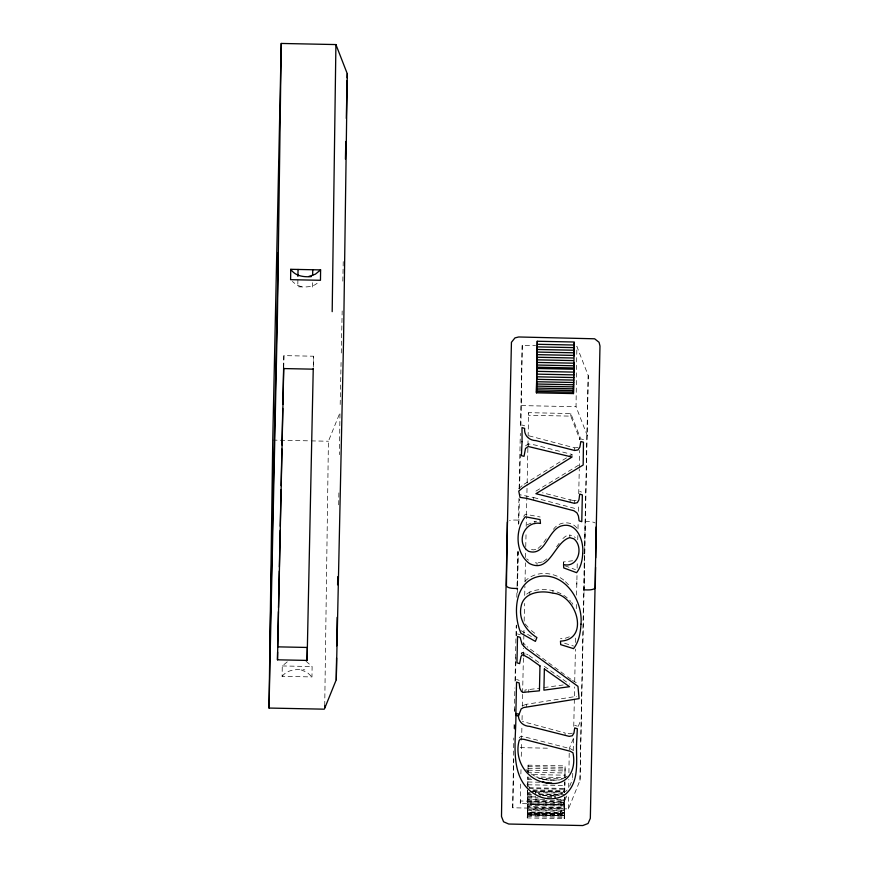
<?xml version="1.0" encoding="UTF-8"?>
<svg xmlns="http://www.w3.org/2000/svg" width="869" height="869" viewBox="0 0 869 869"><rect width="100%" height="100%" fill="white"/><g stroke="black" fill="none" stroke-linecap="round" stroke-linejoin="round"><path stroke-width="0.65" stroke-dasharray="4.34 3.26" d="M564.329 814.698L563.199 815.633L528.385 814.916L527.309 813.938L527.396 812.884L564.415 813.645L564.405 815.491L527.385 814.731L527.353 811.863L564.372 812.624M527.613 791.474L527.624 790.942M283.739 367.272L283.902 355.606L313.513 356.214L313.372 366.577M306.051 661.233L312.112 666.556L311.971 676.929L282.11 676.321L282.262 665.947L287.476 661.689M324.724 705.606L328.417 441.235L339.996 412.645L339.41 454.672M338.714 504.835L338.899 491.278M584.022 592.571L580.003 780.329L568.424 808.92L512.753 807.779L513.796 738.02M517.544 585.891L518.076 548.252M520.933 425.919L522.215 345.297L535.543 345.569M521.943 655.183L521.987 652.597L523.247 652.38L527.972 654.835M566.729 796.037L563.308 804.477L520.27 803.597L520.303 801.001L563.351 801.881L565.784 795.852M523.203 654.976L523.247 652.38M524.811 655.498L524.854 652.901M528.624 412.677L528.591 415.263L570.781 416.132L579.916 439.573L579.949 436.988L570.814 413.535L528.624 412.677L528.135 435.695M524.93 692.636L524.963 690.04L539.486 688.226M528.254 446.503L528.287 443.907L534.848 444.971L572.03 454.454L571.987 457.051M526.418 706.877L526.462 704.281L576.592 696.341M529.808 594.57L529.84 591.974C543.538 586.521 561.092 590.116 570.814 601.457M528.721 692.213L528.754 689.628M564.415 813.645L564.263 818.685L527.244 817.925L527.353 811.863M527.624 790.692L527.831 806.997L563.308 807.855L564.437 806.921M527.798 785.902L527.918 776.832L527.679 787.683M527.972 772.932L528.08 765.154L565.1 765.915L564.937 777.581L535.815 776.973M527.385 814.731L527.537 804.053L564.557 804.813L558.908 815.372M533.685 500.131L533.729 497.546L520.064 494.765M534.891 523.996L534.924 521.4L539.399 520.966M537.02 565.632L537.053 563.047L532.871 562.417M535.662 794.701L535.695 792.104L533.696 790.757M540.062 796.84L540.094 794.244L535.695 792.104M552.88 593.201L552.923 590.616M554.922 798.568L554.965 795.971L562.308 793.364M563.536 564.557L563.568 561.961L572.584 560.744M563.308 804.477L563.351 801.881M565.078 735.587L565.111 732.991L522.432 721.487M564.253 816.371L564.263 818.685L564.35 813.916M564.633 792.235L564.807 782.752M564.405 815.491L564.665 797.036M564.883 781.481L564.741 791.844L530.286 791.17M570.781 416.132L570.814 413.535M570.075 502.38L570.107 499.784L542.517 492.777M569.792 537.639L569.825 535.043L573.877 536.227L575.321 537.737M568.424 808.92L568.619 794.19M568.717 787.488L568.826 779.45M568.923 772.747L569.26 748.633L574.3 736.206M574.659 450.479L574.702 447.893L528.548 435.706M574.366 503.325L574.409 500.729L576.397 500.283M587.379 435.836L576.038 406.714L576.875 346.416L588.226 375.549L584.055 591.224M576.81 584.207L576.853 581.622M580.003 780.329L584.283 559.299M584.142 589.855L585.098 521.487L588.802 521.563A7.408 2.596 1.2 0 1 595.189 522.986M564.904 777.57L564.98 772.986L527.961 772.226L528.08 765.154M564.98 772.986L565.1 765.915M283.642 367.793L283.902 355.606M297.915 279.818L297.763 286.759C304.878 287.009 313.177 287.921 318.467 281.98M312.471 287.063L312.623 280.122M313.285 367.044L313.513 356.214M340.181 404.519L341.072 362.482M341.278 352.999L342.18 310.961M342.82 281.132L343.255 260.798M514.003 728.548L514.09 724.485M514.383 710.951L514.872 687.944M515.013 681.177L516.208 625.68M516.816 597.264L517.012 587.792M517.044 586.434L517.859 548.535M518.934 498.437L518.38 524.181L518.467 520.118L514.763 520.042A7.408 2.596 1.2 0 0 509.516 520.694M519.13 488.943L520.325 433.381M520.498 425.256L522.215 345.297M512.753 807.779L513.796 759.061M514.437 729.287L514.557 723.866M514.817 711.689L514.872 708.985M515.48 680.557L515.882 661.613M515.914 660.255L515.969 657.551M516.436 635.891L516.664 625.072M517.359 592.582L518.239 551.945M518.847 523.486L519.369 499.088M519.597 488.248L520.325 454.378M520.27 803.597L520.737 781.959M520.889 773.953L521.02 768.435M521.259 756.367L521.606 741.376M521.606 740.138L521.954 725.148M522.041 719.858L522.215 712.982M522.334 706.334L522.617 694.049M522.627 692.81L523.399 657.529M523.41 656.291L523.583 648.176M523.605 646.829L523.866 635.891M523.866 634.652L524.007 629.134M524.159 621.129L524.561 603.434M524.713 595.428L524.909 585.967M525.017 581.795L525.43 562.84M525.517 557.54L525.745 547.948M525.756 546.71L526.093 531.698M526.19 526.397L526.408 516.805M526.44 515.458L527.114 484.315M527.135 482.958L527.918 446.405M527.928 445.167L528.124 436.933M527.657 789.823L527.364 813.026M564.133 778.255C551.326 783.012 535.489 779.406 525.941 769.521M564.589 797.069L564.47 800.816M564.633 792.658L564.828 782.632M564.263 818.685L564.546 799.654L556.616 799.491M564.654 791.366L564.633 791.985M572.649 777.636L572.79 772.117M573.236 750.599L573.54 736.966M573.757 726.267L574.615 686.944M574.713 681.654L575.43 649.1M575.55 642.452L575.691 636.934M576.266 608.658L576.375 604.487M576.56 595.135L577.016 574.746M577.135 568.098L577.277 562.58M577.744 539.714L577.852 535.554M577.983 528.906L578.146 522.03M578.352 511.33L578.526 504.454M578.732 493.755L579.275 469.314M579.286 468.076L579.677 450.392M579.895 439.692L579.949 436.988M584.402 553.901L588.226 375.549M527.244 817.925L527.385 812.96L564.415 813.775M564.546 799.143L563.775 800.067L556.725 799.936M564.502 801.739L563.384 802.674L528.558 801.957L527.494 800.979M564.47 804.325L563.351 805.259L528.526 804.553L527.45 803.575M564.394 809.517L563.275 810.451L528.45 809.734L527.385 808.757L527.429 806.671L564.437 807.431M564.361 812.113L563.242 813.036L528.417 812.33L527.342 811.353L527.385 809.267L564.405 810.027M578.33 726.267L580.84 720.043M569.695 786.217L572.628 778.982M521.085 653.879L521.987 652.597M543.744 542.386L547.644 536.846M556.605 546.786L559.679 542.528M525.539 445.862L528.287 443.907M523.649 516.316L525.321 514.198L540.116 516.99M519.195 737.922L520.564 736.445L523.909 736.716L570.357 748.676L572.997 750.219M565.491 791.702L567.142 790.019M553.434 529.34C559.212 520.748 572.997 520.379 578.081 529.851M538.052 548.415L542.18 544.613M524.952 581.328C535.228 570.422 553.52 571.52 564.557 580.709M562.884 538.552L565.6 536.216L569.825 535.043M282.11 676.321C287.661 669.271 296.742 669.163 304.823 669.847M518.782 488.508L522.182 485.673M543.429 561.526L548.524 557.594M524.083 484.239L567.414 457.29M565.165 777.549L567.229 776.147M527.038 524.843L534.924 521.4M526.668 594.114L529.84 591.974M568.565 456.573L572.03 454.454M535.945 491.104L580.937 463.764M522.019 705.845L526.462 704.281M542.419 561.906L537.053 563.047M569.325 636.814L565.447 638.204L560.516 638.552M572.399 733.143L569.238 733.784L565.111 732.991M574.702 447.893L578.048 447.35M535.749 549.512L533.262 549.881L528.645 548.73M543.94 687.564L563.155 684.968M554.965 795.971L544.885 795.667L540.094 794.244M521.367 405.584L576.038 406.714M272.757 440.094L309.864 440.855M311.189 440.887L328.417 441.235M282.262 665.947L312.112 666.556M520.227 747.633L549.382 748.231M528.059 766.643L565.078 767.403M528.026 768.326L565.046 769.087M528.004 770.184L565.013 770.944M533.218 774.551L564.948 775.202M527.907 778.124L530.546 778.179M538.476 778.342L562.276 778.83M527.841 779.33L531.806 779.406M542.375 779.623L559.571 779.982M527.787 781.991L539.682 782.23M527.733 784.772L564.752 785.533M529.004 787.705L564.698 788.444M529.004 788.552L564.698 789.28M532.947 789.932L564.676 790.584M532.914 790.801L564.644 791.453M530.253 791.616L563.308 792.289M527.624 792.419L530.264 792.474M535.554 792.582L563.318 793.147M527.602 793.712L530.253 793.766M538.183 793.929L564.622 794.472M531.35 794.233L528.319 794.157L527.602 793.201M539.388 794.396L562.156 794.863M527.592 795.005L531.556 795.092M542.126 795.309L559.321 795.656M527.57 796.308L535.5 796.471M547.405 796.71L555.334 796.873M535.337 796.906L528.276 796.754L527.559 795.787M547.383 797.155L555.421 797.318M527.548 797.601L538.128 797.818M527.537 798.893L539.432 799.143M544.667 799.697L528.243 799.339L527.526 798.383M527.516 800.197L564.535 800.957M527.494 801.49L564.513 802.25M527.483 802.782L564.492 803.543M527.461 804.086L564.481 804.846M527.44 805.378L564.459 806.139M527.407 807.974L564.426 808.735M527.374 810.571L564.383 811.32M527.331 813.156L564.394 814.014M527.407 813.373L564.415 814.134M527.353 813.775L564.372 814.535M527.396 813.949L564.415 814.709M527.32 814.459L564.35 815.263M527.309 815.437L564.329 816.197M527.266 816.621L564.296 817.338M542.734 779.135L551.793 780.46M570.107 499.784L574.409 500.729M301.489 286.716L296.666 284.999L292.397 281.447M301.087 669.89L307.289 672.465L311.971 676.929M580.872 438.932L583.512 439.605M533.729 497.546L573.953 508.169L576.983 510.266M522.03 425.017L524.659 425.821M579.753 491.506L581.502 492.039M517.555 633.935L520.183 634.739M516.577 679.525L519.206 680.329M574.735 725.343L577.374 726.136M564.589 643.245L573.594 646.047M564.948 565.762L575.474 569.651M520.933 630.633L534.316 638.161M572.53 680.438L577.994 683.784M544.396 666.393L569.564 684.109M529.015 655.476L538.91 662.526M567.522 676.799L571.53 679.71M564.361 674.474L527.016 646.623M526.701 558.778L528.548 560.201M531.35 630.579L535.999 634.229M526.983 784.729L529.818 787.531M565.48 581.665L569.206 585.5M523.681 643.31L525.245 644.994M525.202 623.964L528.678 627.885M571.693 602.391L572.834 604.281M563.568 561.961L563.785 565.339"/><path stroke-width="1.3" d="M573.974 355.888L574.279 342.017L537.259 341.256L536.434 392.821L573.453 393.581L573.898 369.238L573.866 367.967L536.944 367.207L536.434 392.821M573.866 367.967L573.844 371.411L574.061 353.433M324.322 709.18L269.021 708.05L272.757 440.094L281.252 43.45L335.912 44.569L347.263 73.702L343.537 340.778L336.27 679.732L324.691 708.322L324.724 705.606M281.252 43.45L277.45 314.98L269.021 708.05M313.253 368.402L307.094 660.418L277.483 659.81L277.591 652.032M290.757 269.303L290.604 279.677L320.465 280.285L320.607 269.911L290.757 269.303C295.373 276.233 303.77 277.178 311.33 276.624M307.094 660.418L307.278 647.459L277.667 646.851L278.417 611.624M332.186 311.645L335.912 44.569M336.27 679.732L336.575 658.039M336.748 645.83L337.139 617.359M337.596 584.826L337.715 576.69M537.259 341.256L536.879 366.761M573.453 393.581L573.888 362.362M595.569 567.327L595.287 587.487A7.408 2.596 1.2 0 1 587.846 589.932L584.142 589.855M595.699 557.909L596.123 526.994M574.257 342.973L574.246 343.57M574.246 343.939L574.072 354.563M269.835 649.176L278.33 252.531M278.504 607.561L279.286 570.987M279.373 566.925L280.166 530.351M280.252 526.288L281.035 489.714M281.121 485.652L281.904 449.077M281.99 445.004L282.773 408.43M282.859 404.367L283.642 367.793M277.483 659.81L283.728 368.565L313.34 369.173M297.904 276.385L298.056 269.455M312.644 275.484L312.764 269.748M345.427 159.114L345.808 141.495M346.307 118.445L347.111 80.48M347.176 77.765L347.263 73.702M536.836 369.358L536.966 365.643M551.761 783.045C529.33 784.055 513.275 761.776 519.162 740.518L520.531 739.041L523.866 739.313L570.325 751.272L572.964 752.804C577.179 773.008 564.339 789.193 542.701 781.731M536.825 370.65L536.944 367.207M320.607 269.911L315.404 274.169L308.756 276.494M538.313 344.309L573.138 345.015M538.28 346.894L573.095 347.611M538.237 349.49L573.062 350.207M538.204 352.086L573.029 352.792M538.172 354.671L572.986 355.388M538.128 357.268L572.953 357.985M538.096 359.864L572.921 360.581M538.063 362.46L572.877 363.166M538.02 365.045L572.845 365.762M536.879 368.489L573.898 369.238M536.825 371.345L573.844 372.106M536.77 374.126L573.79 374.887M536.716 376.788L573.736 377.548M536.673 379.329L573.692 380.09M536.629 381.741L573.649 382.501M536.586 384.011L573.605 384.771M536.553 386.129L573.562 386.879M536.51 388.074L573.529 388.834M536.488 389.844L573.497 390.605M536.455 391.43L573.475 392.191M517.511 588.487L513.807 588.411A7.408 2.596 1.2 0 1 506.442 585.663L507.322 522.486A7.408 2.596 1.2 0 1 507.583 521.813M576.516 744.798C576.245 761.179 579.634 782.187 565.447 794.299C558.094 799.534 548.339 799.969 540.062 796.84C506.801 782.621 516.534 741.409 515.871 713.395L518.5 714.188C517.739 721.194 523.019 726.223 529.786 726.386L569.195 736.369L572.356 735.739L573.964 733.012L574.702 727.929L577.331 728.733L576.516 744.798M502.38 753.325L501.5 816.512L503.564 821.77L508.745 824.029L582.784 825.55L588.063 823.497L590.333 818.337L599.979 346.025L599.067 342.31L594.646 338.791L518.695 336.976L514.98 337.889L511.439 342.299L502.38 753.325M539.975 665.904L539.443 690.822L522.975 692.365L521.454 691.442L519.792 688.107L519.173 682.925L516.544 682.122L515.828 715.383L518.467 715.937L521.172 708.887L523.594 707.551L579.112 698.611L577.961 686.369L525.995 648.426L522.084 644.222L520.151 637.325L517.522 636.521L516.957 662.808L519.586 663.612L521.042 656.475L521.943 655.183L523.203 654.976L528.982 658.072L539.975 665.904M544.363 668.978L543.907 690.16L569.532 686.695L544.363 668.978M522.073 441.691L521.389 455.638L524.029 456.312L525.506 448.458L528.254 446.503L571.987 457.051L522.997 487.563L518.739 491.104L520.031 497.361L526.723 498.371L573.909 510.755L576.94 512.862L578.417 515.947L579.134 520.879L581.774 521.682L582.349 494.895L579.71 494.103L578.96 499.784L577.353 502.651L574.366 503.325L535.912 493.701L583.175 465.002L583.468 442.202L580.84 441.528L579.851 447.144L578.004 449.946L574.659 450.479L535.912 440.605C529.123 440.464 523.877 435.402 524.626 428.406L521.997 427.602L522.073 441.691M582.697 553.488C582.404 560.266 580.84 567.218 576.614 572.682L563.742 567.924L563.536 564.557C578.396 568.217 584.001 546.818 573.833 538.813L569.792 537.639C554.346 541.767 549.784 574.061 529.438 563.503C515.328 553.129 514.817 529.862 525.289 516.783L540.083 519.586L540.475 523.453C524.637 520.39 515.165 542.647 528.602 551.326C545.232 556.671 547.416 530.774 560.907 526.071C576.777 520.966 584.033 540.952 582.697 553.488M580.992 624.116C580.546 632.697 578.939 641.68 573.562 648.643L560.69 644.635L560.472 641.148C590.431 639.595 576.321 594.505 552.88 593.201C541.17 590.018 523.475 592.147 521.074 606.627C518.282 619.293 526.473 631.144 536.901 637.542L535.391 641.376L520.9 633.229C512.775 614.09 514.155 581.426 539.03 576.429C565.187 572.117 582.99 600.653 580.992 624.116"/></g></svg>
